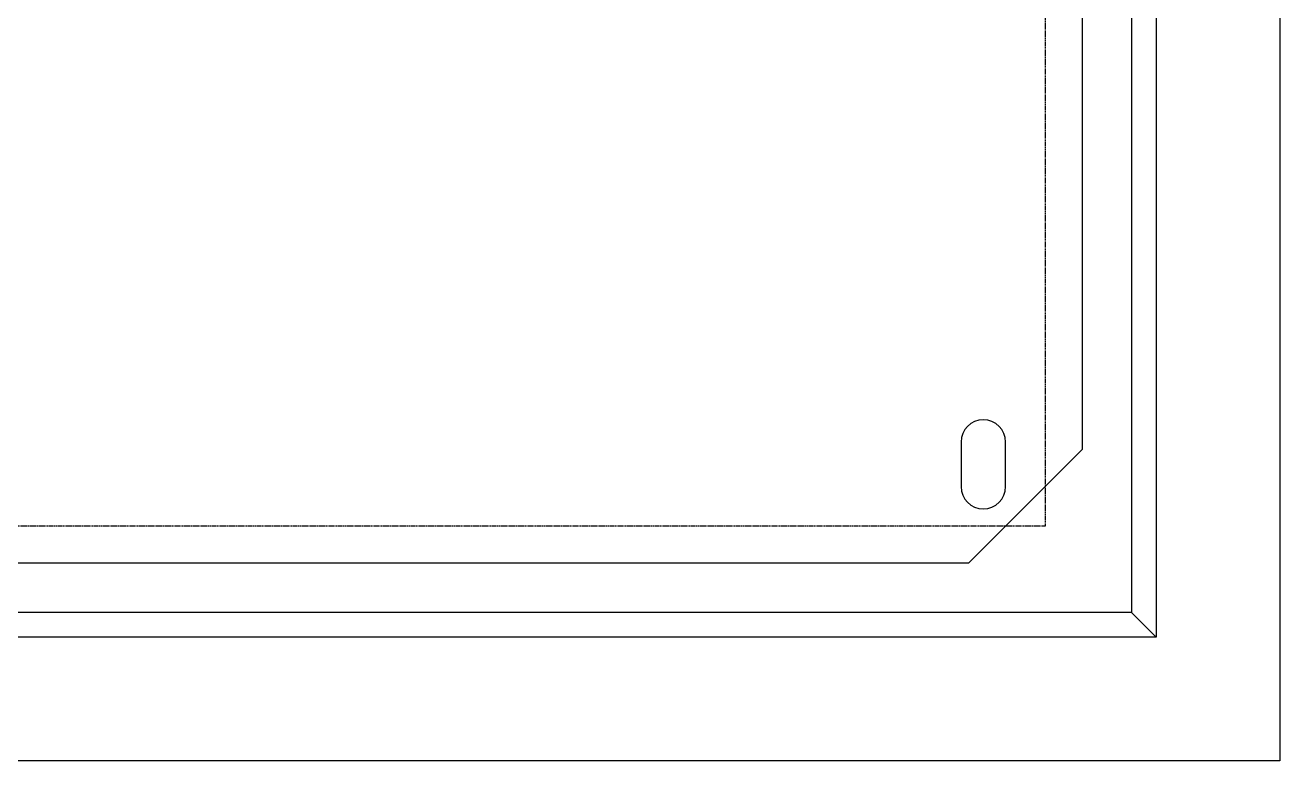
# Model space of a CAD drawing. Extents: x 1440227 to 1440827, y 413571 to 414771.
# Drawn here: x 1440572.9 to 1440826.7, y 413570.9 to 413719.8 of the extents above; entities that cross this region are included whole.
import ezdxf

# ---------------------------------------------------------------- set-up
doc = ezdxf.new("R2010")
doc.units = 0
doc.header["$MEASUREMENT"] = 0
doc.linetypes.add('LYJS-XX', pattern=[0.35, 0.25, -0.1])
doc.layers.add('LY-JS-BJ', color=7, linetype='Continuous')
doc.layers.add('布置图', color=20, linetype='Continuous')

# ---------------------------------------------------------------- blocks, each defined once
blk = doc.blocks.new('600-1200-明-底板')
at = {"layer": 'LY-JS-BJ', "color": 1}
blk.add_lwpolyline([(-237, 560), (237, 560), (260, 537), (260, -537), (237, -560), (-237, -560), (-260, -537), (-260, 537)], close=True, dxfattribs=at)
blk.add_lwpolyline([(235.5, -535.5), (235.5, -544.5, 1), (244.5, -544.5), (244.5, -535.5, 1)], format="xyb", close=True, dxfattribs=at)

msp = doc.modelspace()

# ---------------------------------------------------------------- linework, layer by layer
at = {"layer": 'LY-JS-BJ', "color": 6, "ltscale": 50}
msp.add_line((1440801.7, 413595.91), (1440796.7, 413600.91), dxfattribs=at)
for points in [[(1440251.7, 414745.91), (1440801.7, 414745.91), (1440801.7, 413595.91), (1440251.7, 413595.91)], [(1440256.7, 414740.91), (1440796.7, 414740.91), (1440796.7, 413600.91), (1440256.7, 413600.91)]]:
    msp.add_lwpolyline(points, close=True, dxfattribs=at)
at = {"layer": 'LY-JS-BJ', "color": 6, "linetype": 'LYJS-XX', "lineweight": -3}
msp.add_lwpolyline([(1440274.2, 414723.41), (1440779.2, 414723.41), (1440779.2, 413618.41), (1440274.2, 413618.41)], close=True, dxfattribs=at)
at = {"layer": '布置图', "ltscale": 50}
msp.add_lwpolyline([(1440226.7, 414770.91), (1440826.7, 414770.91), (1440826.7, 413570.91), (1440226.7, 413570.91)], close=True, dxfattribs=at)

# ---------------------------------------------------------------- block references
at = {"layer": 'LY-JS-BJ', "color": 6, "ltscale": 50}
msp.add_blockref('600-1200-明-底板', (1440526.7, 414170.91), dxfattribs=at)

doc.saveas('drawing.dxf')
